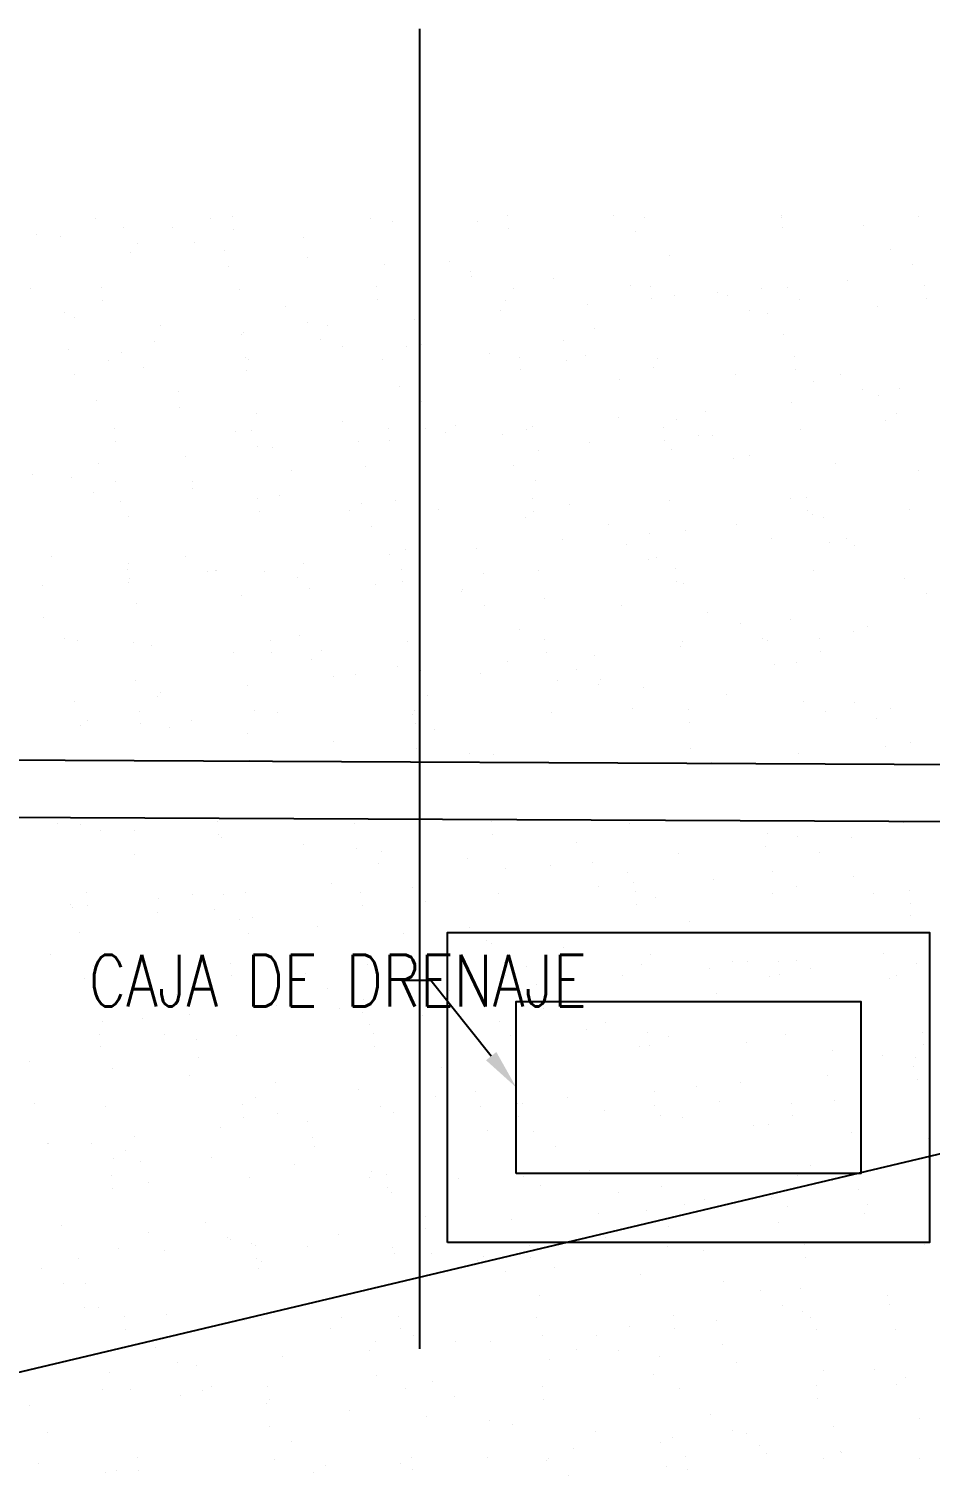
# Model space of a CAD drawing. Header units: millimetres. Extents: x 98 to 155, y -181 to 127.
# Drawn here: x 104.938 to 106.507, y 123.39 to 125.912 of the extents above; entities that cross this region are included whole.
import ezdxf
from ezdxf import colors
from ezdxf.entities.mleader import LeaderData, LeaderLine
from ezdxf.enums import TextEntityAlignment as Align
from ezdxf.math import Vec2, Vec3
from ezdxf.xclip import XClip

# ---------------------------------------------------------------- set-up
doc = ezdxf.new("R2010")
doc.units = ezdxf.units.MM
doc.header["$LTSCALE"] = 15
doc.header["$XCLIPFRAME"] = 2
for name, pattern in [('ACAD_ISO07W100', [3, 0, -3]), ('HIDDEN', [0.375, 0.25, -0.125]), ('PHANTOM', [63.5, 31.75, -6.35, 6.35, -6.35, 6.35, -6.35]), ('PHANTOM2', [1.25, 0.625, -0.125, 0.125, -0.125, 0.125, -0.125])]:
    doc.linetypes.add(name, pattern=pattern)
doc.layers.get('0').update_dxf_attribs({"color": 250})
for name, color, linetype in [('A-EJES', 250, 'PHANTOM'), ('A-MURO BAJO', 250, 'Continuous'), ('A-PROYECCIONES', 250, 'HIDDEN'), ('A_30_DispositivosSanit', 250, 'Continuous'), ('A_50_TextoIndicaciones', 250, 'Continuous'), ('DLP_VERDE', 250, 'Continuous')]:
    doc.layers.add(name, color=color, linetype=linetype)
doc.layers.add('A-MUROS', color=252, linetype='Continuous', lineweight=30)
doc.styles.add('R80', font='ARIALN.TTF', dxfattribs={"height": 2.03})
doc.styles.add('TXT_COTAS', font='romans.shx', dxfattribs={"width": 0.8})

# ---------------------------------------------------------------- blocks, each defined once
blk = doc.blocks.new('A$C9f73720c')
at = {"layer": 'A-MURO BAJO', "ltscale": 0.5}
for p, q in [((38.0458, 125.7916, 0), (40.0797, 134.6873, 0)), ((40.1766, 134.6627, 0), (38.1545, 125.8181, 0))]:
    blk.add_line(p, q, dxfattribs=at)
at = {"layer": 'A-PROYECCIONES'}
blk.add_line((38.8761, 87.8303, 0), (38.1838, 142.0709, 0), dxfattribs=at)
at = {"layer": 'DLP_VERDE', "linetype": 'Continuous'}
for p, q in [((38.1576, 131.3336), (38.1576, 131.3336)), ((38.2601, 131.3275), (38.2601, 131.3275)), ((38.2082, 131.3062), (38.2082, 131.3062)), ((38.4894, 131.2543), (38.4894, 131.2543)), ((38.1184, 131.2239), (38.1184, 131.2239)), ((38.4549, 131.2228), (38.4549, 131.2228)), ((38.117, 131.2048), (38.117, 131.2048)), ((38.2604, 131.1965), (38.2604, 131.1965)), ((38.4067, 131.1972), (38.4067, 131.1972)), ((38.555, 131.2042), (38.555, 131.2042)), ((38.6985, 131.196), (38.6985, 131.196)), ((38.6997, 131.1974), (38.6997, 131.1974)), ((38.7721, 131.2039), (38.7721, 131.2039)), ((38.8447, 131.1967), (38.8447, 131.1967)), ((38.1082, 131.1674), (38.1082, 131.1674)), ((38.2867, 131.1794), (38.2867, 131.1794)), ((38.4012, 131.1735), (38.4012, 131.1735)), ((38.4466, 131.1864), (38.4466, 131.1864)), ((38.491, 131.1883), (38.491, 131.1883)), ((38.1302, 131.1645), (38.1302, 131.1645)), ((38.2492, 131.1489), (38.2492, 131.1489)), ((38.3532, 131.1352), (38.3532, 131.1352)), ((38.3753, 131.1323), (38.3753, 131.1323)), ((38.4943, 131.1166), (38.4943, 131.1166)), ((38.6823, 131.1216), (38.6823, 131.1216)), ((39.0188, 131.1205), (39.0188, 131.1205)), ((38.3114, 131.0912), (38.3114, 131.0912)), ((38.5983, 131.1029), (38.5983, 131.1029)), ((38.6203, 131.1), (38.6203, 131.1)), ((38.2198, 131.0677), (38.2198, 131.0677)), ((38.6479, 131.0901), (38.6479, 131.0901)), ((38.6578, 131.0671), (38.6578, 131.0671)), ((38.7393, 131.0844), (38.7393, 131.0844)), ((38.8433, 131.0707), (38.8433, 131.0707)), ((38.8653, 131.0678), (38.8653, 131.0678)), ((38.9651, 131.0712), (38.9651, 131.0712)), ((39.0905, 131.0652), (39.0905, 131.0652)), ((39.0959, 131.0666), (39.0959, 131.0666)), ((38.277, 131.0597), (38.277, 131.0597)), ((38.3633, 131.0594), (38.3633, 131.0594)), ((38.5095, 131.0601), (38.5095, 131.0601)), ((38.5942, 131.0408), (38.5942, 131.0408)), ((38.6331, 131.0452), (38.6331, 131.0452)), ((38.6775, 131.0471), (38.6775, 131.0471)), ((38.8013, 131.0589), (38.8013, 131.0589)), ((38.8862, 131.0563), (38.8862, 131.0563)), ((38.9476, 131.0596), (38.9476, 131.0596)), ((38.9843, 131.0521), (38.9843, 131.0521)), ((39.0461, 131.0632), (39.0461, 131.0632)), ((39.2393, 131.0584), (39.2393, 131.0584)), ((38.2201, 131.0272), (38.2201, 131.0272)), ((38.2645, 131.0291), (38.2645, 131.0291)), ((38.4732, 131.0382), (38.4732, 131.0382)), ((39.0883, 131.0384), (39.0883, 131.0384)), ((39.1103, 131.0355), (39.1103, 131.0355)), ((39.2293, 131.0198), (39.2293, 131.0198)), ((38.2232, 131.0105), (38.2232, 131.0105)), ((39.5959, 131.0033), (39.5959, 131.0033)), ((39.6501, 130.9924), (39.6501, 130.9924)), ((38.8753, 130.9889), (38.8753, 130.9889)), ((39.2118, 130.9878), (39.2118, 130.9878)), ((39.397, 130.9813), (39.397, 130.9813)), ((39.4037, 130.9685), (39.4037, 130.9685)), ((39.4414, 130.9832), (39.4414, 130.9832)), ((39.552, 130.9755), (39.552, 130.9755)), ((39.6955, 130.9673), (39.6955, 130.9673)), ((39.8417, 130.9679), (39.8417, 130.9679)), ((38.5044, 130.9586), (38.5044, 130.9586)), ((38.8409, 130.9574), (38.8409, 130.9574)), ((39.5422, 130.9541), (39.5422, 130.9541)), ((38.0751, 130.9317), (38.0751, 130.9317)), ((38.1335, 130.9282), (38.1335, 130.9282)), ((38.1743, 130.9235), (38.1743, 130.9235)), ((38.1791, 130.918), (38.1791, 130.918)), ((38.2011, 130.9151), (38.2011, 130.9151)), ((38.3226, 130.9306), (38.3226, 130.9306)), ((38.4661, 130.9223), (38.4661, 130.9223)), ((38.47, 130.927), (38.47, 130.927)), ((38.6124, 130.923), (38.6124, 130.923)), ((38.7607, 130.93), (38.7607, 130.93)), ((38.9041, 130.9218), (38.9041, 130.9218)), ((39.0504, 130.9225), (39.0504, 130.9225)), ((39.0727, 130.9151), (39.0727, 130.9151)), ((39.1581, 130.9385), (39.1581, 130.9385)), ((39.1987, 130.9295), (39.1987, 130.9295)), ((38.099, 130.8967), (38.099, 130.8967)), ((38.3201, 130.8994), (38.3201, 130.8994)), ((38.6597, 130.897), (38.6597, 130.897)), ((38.7872, 130.9081), (38.7872, 130.9081)), ((38.8196, 130.904), (38.8196, 130.904)), ((38.864, 130.906), (38.864, 130.906)), ((39.8233, 130.9022), (39.8233, 130.9022)), ((40.1598, 130.901), (40.1598, 130.901)), ((38.038, 130.8699), (38.038, 130.8699)), ((38.2467, 130.879), (38.2467, 130.879)), ((38.4066, 130.886), (38.4066, 130.886)), ((38.4162, 130.8778), (38.4162, 130.8778)), ((38.4241, 130.8857), (38.4241, 130.8857)), ((38.4461, 130.8828), (38.4461, 130.8828)), ((38.451, 130.8879), (38.451, 130.8879)), ((38.5651, 130.8672), (38.5651, 130.8672)), ((39.3772, 130.8787), (39.3772, 130.8787)), ((39.3993, 130.8758), (39.3993, 130.8758)), ((39.4524, 130.8718), (39.4524, 130.8718)), ((39.7889, 130.8706), (39.7889, 130.8706)), ((40.2496, 130.8692), (40.2496, 130.8692)), ((38.0453, 130.8474), (38.0453, 130.8474)), ((38.6691, 130.8535), (38.6691, 130.8535)), ((38.6912, 130.8506), (38.6912, 130.8506)), ((39.0683, 130.8562), (39.0683, 130.8562)), ((39.418, 130.8403), (39.418, 130.8403)), ((39.5182, 130.8602), (39.5182, 130.8602)), ((39.5835, 130.8401), (39.5835, 130.8401)), ((39.6222, 130.8465), (39.6222, 130.8465)), ((39.6279, 130.8421), (39.6279, 130.8421)), ((39.6443, 130.8436), (39.6443, 130.8436)), ((39.6548, 130.8384), (39.6548, 130.8384)), ((39.8366, 130.8512), (39.8366, 130.8512)), ((39.9965, 130.8582), (39.9965, 130.8582)), ((40.0409, 130.8601), (40.0409, 130.8601)), ((40.1061, 130.8517), (40.1061, 130.8517)), ((38.6974, 130.8259), (38.6974, 130.8259)), ((38.8101, 130.8349), (38.8101, 130.8349)), ((38.9142, 130.8212), (38.9142, 130.8212)), ((38.9362, 130.8183), (38.9362, 130.8183)), ((39.0339, 130.8247), (39.0339, 130.8247)), ((39.3603, 130.8307), (39.3603, 130.8307)), ((39.4236, 130.8332), (39.4236, 130.8332)), ((39.5066, 130.8314), (39.5066, 130.8314)), ((39.7352, 130.8214), (39.7352, 130.8214)), ((39.7633, 130.8279), (39.7633, 130.8279)), ((39.7983, 130.8302), (39.7983, 130.8302)), ((39.8673, 130.8142), (39.8673, 130.8142)), ((39.9446, 130.8308), (39.9446, 130.8308)), ((40.0929, 130.8379), (40.0929, 130.8379)), ((40.2363, 130.8296), (40.2363, 130.8296)), ((38.3264, 130.7955), (38.3264, 130.7955)), ((38.4255, 130.7935), (38.4255, 130.7935)), ((38.6629, 130.7943), (38.6629, 130.7943)), ((38.8635, 130.7929), (38.8635, 130.7929)), ((39.0552, 130.8026), (39.0552, 130.8026)), ((39.1592, 130.7889), (39.1592, 130.7889)), ((39.3642, 130.791), (39.3642, 130.791)), ((39.8893, 130.8113), (39.8893, 130.8113)), ((40.0083, 130.7957), (40.0083, 130.7957)), ((38.1309, 130.7857), (38.1309, 130.7857)), ((38.2772, 130.7864), (38.2772, 130.7864)), ((38.292, 130.764), (38.292, 130.764)), ((38.5689, 130.7852), (38.5689, 130.7852)), ((38.7152, 130.7859), (38.7152, 130.7859)), ((38.9801, 130.7754), (38.9801, 130.7754)), ((39.0061, 130.7629), (39.0061, 130.7629)), ((39.007, 130.7847), (39.007, 130.7847)), ((39.0505, 130.7648), (39.0505, 130.7648)), ((39.1533, 130.7854), (39.1533, 130.7854)), ((39.1812, 130.786), (39.1812, 130.786)), ((40.0163, 130.7695), (40.0163, 130.7695)), ((40.1123, 130.782), (40.1123, 130.782)), ((40.1343, 130.7791), (40.1343, 130.7791)), ((40.2533, 130.7634), (40.2533, 130.7634)), ((38.4332, 130.7378), (38.4332, 130.7378)), ((38.5931, 130.7448), (38.5931, 130.7448)), ((38.6092, 130.7451), (38.6092, 130.7451)), ((38.6375, 130.7468), (38.6375, 130.7468)), ((38.8462, 130.7559), (38.8462, 130.7559)), ((39.6454, 130.7391), (39.6454, 130.7391)), ((39.9819, 130.7379), (39.9819, 130.7379)), ((38.0203, 130.7198), (38.0203, 130.7198)), ((38.1801, 130.7268), (38.1801, 130.7268)), ((38.2245, 130.7287), (38.2245, 130.7287)), ((38.2383, 130.7147), (38.2383, 130.7147)), ((40.183, 130.717), (40.183, 130.717)), ((40.2274, 130.7189), (40.2274, 130.7189)), ((38.0049, 130.7008), (38.0049, 130.7008)), ((38.0269, 130.6979), (38.0269, 130.6979)), ((38.8903, 130.6932), (38.8903, 130.6932)), ((39.2744, 130.7087), (39.2744, 130.7087)), ((39.3196, 130.7018), (39.3196, 130.7018)), ((39.4631, 130.6936), (39.4631, 130.6936)), ((39.6094, 130.6942), (39.6094, 130.6942)), ((39.6101, 130.692), (39.6101, 130.692)), ((39.611, 130.7076), (39.611, 130.7076)), ((39.7577, 130.7013), (39.7577, 130.7013)), ((39.77, 130.699), (39.77, 130.699)), ((39.8144, 130.7009), (39.8144, 130.7009)), ((39.9011, 130.693), (39.9011, 130.693)), ((39.9281, 130.6887), (39.9281, 130.6887)), ((40.0231, 130.71), (40.0231, 130.71)), ((40.0474, 130.6937), (40.0474, 130.6937)), ((40.1957, 130.7008), (40.1957, 130.7008)), ((38.1459, 130.6822), (38.1459, 130.6822)), ((38.2499, 130.6685), (38.2499, 130.6685)), ((38.272, 130.6656), (38.272, 130.6656)), ((38.5194, 130.6628), (38.5194, 130.6628)), ((38.8559, 130.6616), (38.8559, 130.6616)), ((39.357, 130.6809), (39.357, 130.6809)), ((39.4014, 130.6829), (39.4014, 130.6829)), ((38.0903, 130.6569), (38.0903, 130.6569)), ((38.2337, 130.6486), (38.2337, 130.6486)), ((38.38, 130.6493), (38.38, 130.6493)), ((38.391, 130.65), (38.391, 130.65)), ((38.5283, 130.6563), (38.5283, 130.6563)), ((38.6718, 130.6481), (38.6718, 130.6481)), ((38.8181, 130.6488), (38.8181, 130.6488)), ((38.9663, 130.6558), (38.9663, 130.6558)), ((39.1098, 130.6476), (39.1098, 130.6476)), ((39.3441, 130.643), (39.3441, 130.643)), ((39.5572, 130.6583), (39.5572, 130.6583)), ((40.2093, 130.6368), (40.2093, 130.6368)), ((38.1485, 130.6324), (38.1485, 130.6324)), ((38.485, 130.6313), (38.485, 130.6313)), ((38.495, 130.6363), (38.495, 130.6363)), ((38.517, 130.6334), (38.517, 130.6334)), ((38.636, 130.6177), (38.636, 130.6177)), ((38.8022, 130.6124), (38.8022, 130.6124)), ((39.0327, 130.6147), (39.0327, 130.6147)), ((39.4481, 130.6293), (39.4481, 130.6293)), ((39.4701, 130.6264), (39.4701, 130.6264)), ((38.1141, 130.6009), (38.1141, 130.6009)), ((38.411, 130.5876), (38.411, 130.5876)), ((38.6197, 130.5967), (38.6197, 130.5967)), ((38.74, 130.604), (38.74, 130.604)), ((38.762, 130.6011), (38.762, 130.6011)), ((38.7796, 130.6036), (38.7796, 130.6036)), ((38.824, 130.6056), (38.824, 130.6056)), ((39.5891, 130.6107), (39.5891, 130.6107)), ((39.6931, 130.597), (39.6931, 130.597)), ((39.7151, 130.5941), (39.7151, 130.5941)), ((39.8383, 130.6064), (39.8383, 130.6064)), ((40.1749, 130.6052), (40.1749, 130.6052)), ((37.998, 130.5695), (37.998, 130.5695)), ((38.2068, 130.5786), (38.2068, 130.5786)), ((38.3666, 130.5856), (38.3666, 130.5856)), ((38.4312, 130.582), (38.4312, 130.582)), ((38.881, 130.5854), (38.881, 130.5854)), ((38.985, 130.5717), (38.985, 130.5717)), ((39.0071, 130.5688), (39.0071, 130.5688)), ((39.4225, 130.5647), (39.4225, 130.5647)), ((39.4674, 130.576), (39.4674, 130.576)), ((39.8039, 130.5749), (39.8039, 130.5749)), ((39.8341, 130.5785), (39.8341, 130.5785)), ((39.8605, 130.5642), (39.8605, 130.5642)), ((39.9381, 130.5648), (39.9381, 130.5648)), ((39.9602, 130.5619), (39.9602, 130.5619)), ((40.2096, 130.5688), (40.2096, 130.5688)), ((38.0603, 130.5516), (38.0603, 130.5516)), ((39.0833, 130.5605), (39.0833, 130.5605)), ((39.126, 130.5532), (39.126, 130.5532)), ((39.2742, 130.5577), (39.2742, 130.5577)), ((39.433, 130.5445), (39.433, 130.5445)), ((39.5435, 130.5398), (39.5435, 130.5398)), ((39.566, 130.5565), (39.566, 130.5565)), ((39.5879, 130.5417), (39.5879, 130.5417)), ((39.7122, 130.5571), (39.7122, 130.5571)), ((39.7966, 130.5508), (39.7966, 130.5508)), ((39.9565, 130.5578), (39.9565, 130.5578)), ((40.0009, 130.5597), (40.0009, 130.5597)), ((40.004, 130.5559), (40.004, 130.5559)), ((40.0792, 130.5462), (40.0792, 130.5462)), ((40.1211, 130.556), (40.1211, 130.556)), ((40.1503, 130.5566), (40.1503, 130.5566)), ((38.0448, 130.5127), (38.0448, 130.5127)), ((38.1931, 130.5198), (38.1931, 130.5198)), ((38.3366, 130.5115), (38.3366, 130.5115)), ((38.4829, 130.5122), (38.4829, 130.5122)), ((38.6311, 130.5192), (38.6311, 130.5192)), ((38.7124, 130.5301), (38.7124, 130.5301)), ((38.7746, 130.511), (38.7746, 130.511)), ((38.9209, 130.5117), (38.9209, 130.5117)), ((39.0489, 130.5289), (39.0489, 130.5289)), ((39.0692, 130.5187), (39.0692, 130.5187)), ((39.3836, 130.5328), (39.3836, 130.5328)), ((39.7502, 130.5256), (39.7502, 130.5256)), ((40.1832, 130.5325), (40.1832, 130.5325)), ((40.2052, 130.5296), (40.2052, 130.5296)), ((38.3415, 130.4997), (38.3415, 130.4997)), ((38.678, 130.4986), (38.678, 130.4986)), ((39.3793, 130.4952), (39.3793, 130.4952)), ((37.9705, 130.4694), (37.9705, 130.4694)), ((37.9718, 130.465), (37.9718, 130.465)), ((38.307, 130.4682), (38.307, 130.4682)), ((38.9661, 130.4625), (38.9661, 130.4625)), ((38.9952, 130.4797), (38.9952, 130.4797)), ((39.0105, 130.4644), (39.0105, 130.4644)), ((40.0313, 130.4737), (40.0313, 130.4737)), ((37.9361, 130.4378), (37.9361, 130.4378)), ((38.0758, 130.4513), (38.0758, 130.4513)), ((38.0978, 130.4484), (38.0978, 130.4484)), ((38.3933, 130.4375), (38.3933, 130.4375)), ((38.5531, 130.4444), (38.5531, 130.4444)), ((38.5975, 130.4464), (38.5975, 130.4464)), ((38.6242, 130.4493), (38.6242, 130.4493)), ((38.8062, 130.4555), (38.8062, 130.4555)), ((39.6604, 130.4433), (39.6604, 130.4433)), ((39.9969, 130.4422), (39.9969, 130.4422)), ((37.9803, 130.4194), (37.9803, 130.4194)), ((38.1401, 130.4264), (38.1401, 130.4264)), ((38.1845, 130.4284), (38.1845, 130.4284)), ((38.2168, 130.4328), (38.2168, 130.4328)), ((38.2533, 130.419), (38.2533, 130.419)), ((38.3208, 130.4191), (38.3208, 130.4191)), ((38.3428, 130.4162), (38.3428, 130.4162)), ((39.2308, 130.4199), (39.2308, 130.4199)), ((39.2739, 130.4121), (39.2739, 130.4121)), ((39.2895, 130.413), (39.2895, 130.413)), ((39.377, 130.4206), (39.377, 130.4206)), ((39.5253, 130.4276), (39.5253, 130.4276)), ((39.626, 130.4118), (39.626, 130.4118)), ((39.6688, 130.4194), (39.6688, 130.4194)), ((39.8151, 130.42), (39.8151, 130.42)), ((39.9634, 130.4271), (39.9634, 130.4271)), ((39.9831, 130.4096), (39.9831, 130.4096)), ((40.1068, 130.4188), (40.1068, 130.4188)), ((40.143, 130.4166), (40.143, 130.4166)), ((38.4618, 130.4005), (38.4618, 130.4005)), ((38.5658, 130.3868), (38.5658, 130.3868)), ((38.9054, 130.3974), (38.9054, 130.3974)), ((39.296, 130.4092), (39.296, 130.4092)), ((39.4149, 130.3935), (39.4149, 130.3935)), ((39.5701, 130.3916), (39.5701, 130.3916)), ((39.73, 130.3986), (39.73, 130.3986)), ((39.7744, 130.4005), (39.7744, 130.4005)), ((39.9432, 130.3929), (39.9432, 130.3929)), ((38.0014, 130.375), (38.0014, 130.375)), ((38.1477, 130.3756), (38.1477, 130.3756)), ((38.2959, 130.3827), (38.2959, 130.3827)), ((38.4394, 130.3744), (38.4394, 130.3744)), ((38.5344, 130.367), (38.5344, 130.367)), ((38.5857, 130.3751), (38.5857, 130.3751)), ((38.5879, 130.3839), (38.5879, 130.3839)), ((38.7069, 130.3682), (38.7069, 130.3682)), ((38.734, 130.3821), (38.734, 130.3821)), ((38.8709, 130.3659), (38.8709, 130.3659)), ((38.8775, 130.3739), (38.8775, 130.3739)), ((39.0237, 130.3746), (39.0237, 130.3746)), ((39.2551, 130.3814), (39.2551, 130.3814)), ((39.317, 130.3806), (39.317, 130.3806)), ((39.3614, 130.3825), (39.3614, 130.3825)), ((39.519, 130.3798), (39.519, 130.3798)), ((39.541, 130.3769), (39.541, 130.3769)), ((39.5722, 130.3625), (39.5722, 130.3625)), ((39.66, 130.3613), (39.66, 130.3613)), ((38.1635, 130.3367), (38.1635, 130.3367)), ((38.5, 130.3355), (38.5, 130.3355)), ((38.8109, 130.3545), (38.8109, 130.3545)), ((38.8329, 130.3516), (38.8329, 130.3516)), ((38.9519, 130.336), (38.9519, 130.336)), ((39.764, 130.3476), (39.764, 130.3476)), ((39.786, 130.3447), (39.786, 130.3447)), ((38.8172, 130.3166), (38.8172, 130.3166)), ((38.9927, 130.3143), (38.9927, 130.3143)), ((39.0559, 130.3223), (39.0559, 130.3223)), ((39.0779, 130.3194), (39.0779, 130.3194)), ((39.2013, 130.3322), (39.2013, 130.3322)), ((39.8534, 130.3106), (39.8534, 130.3106)), ((39.905, 130.329), (39.905, 130.329)), ((40.009, 130.3153), (40.009, 130.3153)), ((40.031, 130.3124), (40.031, 130.3124)), ((38.1291, 130.3051), (38.1291, 130.3051)), ((38.3266, 130.2852), (38.3266, 130.2852)), ((38.371, 130.2872), (38.371, 130.2872)), ((38.4463, 130.2863), (38.4463, 130.2863)), ((38.5798, 130.2963), (38.5798, 130.2963)), ((38.7396, 130.3033), (38.7396, 130.3033)), ((38.784, 130.3052), (38.784, 130.3052)), ((39.1901, 130.291), (39.1901, 130.291)), ((39.4799, 130.2835), (39.4799, 130.2835)), ((39.6282, 130.2905), (39.6282, 130.2905)), ((40.0662, 130.29), (40.0662, 130.29)), ((40.15, 130.2967), (40.15, 130.2967)), ((37.9136, 130.2672), (37.9136, 130.2672)), ((37.958, 130.2691), (37.958, 130.2691)), ((38.1668, 130.2783), (38.1668, 130.2783)), ((39.3336, 130.2828), (39.3336, 130.2828)), ((39.4824, 130.2803), (39.4824, 130.2803)), ((39.7716, 130.2823), (39.7716, 130.2823)), ((39.819, 130.2791), (39.819, 130.2791)), ((39.9179, 130.2829), (39.9179, 130.2829)), ((39.9609, 130.2593), (39.9609, 130.2593)), ((40.1361, 130.2602), (40.1361, 130.2602)), ((37.9016, 130.2341), (37.9016, 130.2341)), ((37.9608, 130.2461), (37.9608, 130.2461)), ((38.0753, 130.2559), (38.0753, 130.2559)), ((38.1042, 130.2379), (38.1042, 130.2379)), ((38.2505, 130.2385), (38.2505, 130.2385)), ((38.3988, 130.2456), (38.3988, 130.2456)), ((38.5423, 130.2373), (38.5423, 130.2373)), ((38.6885, 130.238), (38.6885, 130.238)), ((38.7274, 130.2343), (38.7274, 130.2343)), ((38.8368, 130.245), (38.8368, 130.245)), ((38.9803, 130.2368), (38.9803, 130.2368)), ((39.448, 130.2487), (39.448, 130.2487)), ((39.5035, 130.2394), (39.5035, 130.2394)), ((39.5479, 130.2413), (39.5479, 130.2413)), ((39.7566, 130.2504), (39.7566, 130.2504)), ((39.9165, 130.2574), (39.9165, 130.2574)), ((37.9236, 130.2312), (37.9236, 130.2312)), ((38.0426, 130.2156), (38.0426, 130.2156)), ((39.3436, 130.2324), (39.3436, 130.2324)), ((39.7652, 130.2299), (39.7652, 130.2299)), ((38.1466, 130.2019), (38.1466, 130.2019)), ((38.1687, 130.199), (38.1687, 130.199)), ((38.2877, 130.1833), (38.2877, 130.1833)), ((38.3565, 130.204), (38.3565, 130.204)), ((38.693, 130.2028), (38.693, 130.2028)), ((39.0102, 130.1839), (39.0102, 130.1839)), ((39.3943, 130.1995), (39.3943, 130.1995)), ((37.9855, 130.1736), (37.9855, 130.1736)), ((38.3221, 130.1724), (38.3221, 130.1724)), ((38.3917, 130.1696), (38.3917, 130.1696)), ((38.4137, 130.1667), (38.4137, 130.1667)), ((38.9261, 130.1621), (38.9261, 130.1621)), ((38.9705, 130.164), (38.9705, 130.164)), ((39.2408, 130.1763), (39.2408, 130.1763)), ((39.3448, 130.1626), (39.3448, 130.1626)), ((39.3668, 130.1597), (39.3668, 130.1597)), ((40.0463, 130.1779), (40.0463, 130.1779)), ((37.9511, 130.1421), (37.9511, 130.1421)), ((38.3533, 130.1371), (38.3533, 130.1371)), ((38.5131, 130.1441), (38.5131, 130.1441)), ((38.5327, 130.151), (38.5327, 130.151)), ((38.5575, 130.146), (38.5575, 130.146)), ((38.6367, 130.1373), (38.6367, 130.1373)), ((38.6392, 130.1536), (38.6392, 130.1536)), ((38.6587, 130.1344), (38.6587, 130.1344)), ((38.7663, 130.1551), (38.7663, 130.1551)), ((39.1447, 130.1469), (39.1447, 130.1469)), ((39.293, 130.1539), (39.293, 130.1539)), ((39.4364, 130.1457), (39.4364, 130.1457)), ((39.4858, 130.1441), (39.4858, 130.1441)), ((39.5827, 130.1464), (39.5827, 130.1464)), ((39.6754, 130.1476), (39.6754, 130.1476)), ((39.731, 130.1534), (39.731, 130.1534)), ((39.8745, 130.1452), (39.8745, 130.1452)), ((40.0119, 130.1464), (40.0119, 130.1464)), ((40.0207, 130.1458), (40.0207, 130.1458)), ((37.9403, 130.1191), (37.9403, 130.1191)), ((38.0636, 130.109), (38.0636, 130.109)), ((38.1001, 130.126), (38.1001, 130.126)), ((38.1445, 130.128), (38.1445, 130.128)), ((38.2683, 130.1232), (38.2683, 130.1232)), ((38.5016, 130.1085), (38.5016, 130.1085)), ((38.7777, 130.1188), (38.7777, 130.1188)), ((38.9397, 130.1079), (38.9397, 130.1079)), ((39.3045, 130.1172), (39.3045, 130.1172)), ((39.5898, 130.1304), (39.5898, 130.1304)), ((39.6119, 130.1275), (39.6119, 130.1275)), ((39.641, 130.116), (39.641, 130.116)), ((39.7308, 130.1118), (39.7308, 130.1118)), ((39.9431, 130.1093), (39.9431, 130.1093)), ((40.103, 130.1162), (40.103, 130.1162)), ((37.8974, 130.0928), (37.8974, 130.0928)), ((37.9153, 130.102), (37.9153, 130.102)), ((38.2071, 130.1008), (38.2071, 130.1008)), ((38.3533, 130.1014), (38.3533, 130.1014)), ((38.6451, 130.1002), (38.6451, 130.1002)), ((38.7914, 130.1009), (38.7914, 130.1009)), ((38.8817, 130.1051), (38.8817, 130.1051)), ((38.9038, 130.1022), (38.9038, 130.1022)), ((38.9204, 130.1016), (38.9204, 130.1016)), ((39.0227, 130.0865), (39.0227, 130.0865)), ((39.2701, 130.0857), (39.2701, 130.0857)), ((39.3214, 130.0821), (39.3214, 130.0821)), ((39.5301, 130.0912), (39.5301, 130.0912)), ((39.69, 130.0982), (39.69, 130.0982)), ((39.7344, 130.1001), (39.7344, 130.1001)), ((39.8348, 130.0981), (39.8348, 130.0981)), ((39.8569, 130.0952), (39.8569, 130.0952)), ((39.9582, 130.0972), (39.9582, 130.0972)), ((38.5495, 130.0713), (38.5495, 130.0713)), ((38.886, 130.0701), (38.886, 130.0701)), ((39.277, 130.0802), (39.277, 130.0802)), ((39.5873, 130.0668), (39.5873, 130.0668)), ((39.9759, 130.0795), (39.9759, 130.0795)), ((40.0799, 130.0658), (40.0799, 130.0658)), ((40.1019, 130.0629), (40.1019, 130.0629)), ((38.1785, 130.0409), (38.1785, 130.0409)), ((38.515, 130.0397), (38.515, 130.0397)), ((39.2163, 130.0364), (39.2163, 130.0364)), ((38.1441, 130.0094), (38.1441, 130.0094)), ((38.8322, 130.0209), (38.8322, 130.0209)), ((38.9528, 130.0139), (38.9528, 130.0139)), ((39.2475, 130.0098), (39.2475, 130.0098)), ((39.3958, 130.0168), (39.3958, 130.0168)), ((39.5393, 130.0086), (39.5393, 130.0086)), ((39.6855, 130.0093), (39.6855, 130.0093)), ((39.8338, 130.0163), (39.8338, 130.0163)), ((39.8684, 130.0149), (39.8684, 130.0149)), ((39.9773, 130.0081), (39.9773, 130.0081)), ((37.8685, 129.9984), (37.8685, 129.9984)), ((37.9725, 129.9847), (37.9725, 129.9847)), ((37.9945, 129.9818), (37.9945, 129.9818)), ((38.2866, 129.9849), (38.2866, 129.9849)), ((38.331, 129.9868), (38.331, 129.9868)), ((38.4613, 129.9905), (38.4613, 129.9905)), ((38.5398, 129.9959), (38.5398, 129.9959)), ((38.6996, 130.0029), (38.6996, 130.0029)), ((38.744, 130.0048), (38.744, 130.0048)), ((39.4975, 129.9845), (39.4975, 129.9845)), ((39.834, 129.9833), (39.834, 129.9833)), ((37.8719, 129.9642), (37.8719, 129.9642)), ((37.8736, 129.9668), (37.8736, 129.9668)), ((37.9181, 129.9688), (37.9181, 129.9688)), ((38.0181, 129.9648), (38.0181, 129.9648)), ((38.0904, 129.9601), (38.0904, 129.9601)), ((38.1135, 129.9661), (38.1135, 129.9661)), ((38.1268, 129.9779), (38.1268, 129.9779)), ((38.1664, 129.9719), (38.1664, 129.9719)), ((38.3099, 129.9636), (38.3099, 129.9636)), ((38.4562, 129.9643), (38.4562, 129.9643)), ((38.6045, 129.9714), (38.6045, 129.9714)), ((38.7479, 129.9631), (38.7479, 129.9631)), ((38.8942, 129.9638), (38.8942, 129.9638)), ((39.8765, 129.957), (39.8765, 129.957)), ((39.9209, 129.959), (39.9209, 129.959)), ((38.2175, 129.9524), (38.2175, 129.9524)), ((38.2395, 129.9495), (38.2395, 129.9495)), ((38.3585, 129.9338), (38.3585, 129.9338)), ((38.7424, 129.9386), (38.7424, 129.9386)), ((39.1265, 129.9541), (39.1265, 129.9541)), ((39.1706, 129.9454), (39.1706, 129.9454)), ((39.1927, 129.9425), (39.1927, 129.9425)), ((39.3036, 129.932), (39.3036, 129.932)), ((39.4631, 129.953), (39.4631, 129.953)), ((39.4635, 129.939), (39.4635, 129.939)), ((39.5079, 129.9409), (39.5079, 129.9409)), ((39.7166, 129.9501), (39.7166, 129.9501)), ((39.7802, 129.9341), (39.7802, 129.9341)), ((38.3715, 129.9082), (38.3715, 129.9082)), ((38.4625, 129.9201), (38.4625, 129.9201)), ((38.4846, 129.9172), (38.4846, 129.9172)), ((38.708, 129.9071), (38.708, 129.9071)), ((39.0949, 129.9229), (39.0949, 129.9229)), ((39.3117, 129.9269), (39.3117, 129.9269)), ((39.4157, 129.9132), (39.4157, 129.9132)), ((39.4377, 129.9103), (39.4377, 129.9103)), ((38.6036, 129.9016), (38.6036, 129.9016)), ((38.7076, 129.8879), (38.7076, 129.8879)), ((38.7296, 129.885), (38.7296, 129.885)), ((39.4093, 129.9037), (39.4093, 129.9037)), ((39.5567, 129.8946), (39.5567, 129.8946)), ((39.6607, 129.8809), (39.6607, 129.8809)), ((40.0614, 129.8822), (40.0614, 129.8822)), ((38.0006, 129.8778), (38.0006, 129.8778)), ((38.3371, 129.8767), (38.3371, 129.8767)), ((38.6543, 129.8578), (38.6543, 129.8578)), ((38.7263, 129.8547), (38.7263, 129.8547)), ((38.8486, 129.8693), (38.8486, 129.8693)), ((38.8861, 129.8617), (38.8861, 129.8617)), ((38.9305, 129.8637), (38.9305, 129.8637)), ((38.9526, 129.8556), (38.9526, 129.8556)), ((39.2041, 129.872), (39.2041, 129.872)), ((39.3504, 129.8727), (39.3504, 129.8727)), ((39.4986, 129.8797), (39.4986, 129.8797)), ((39.6421, 129.8715), (39.6421, 129.8715)), ((39.6827, 129.878), (39.6827, 129.878)), ((39.7884, 129.8722), (39.7884, 129.8722)), ((39.8017, 129.8623), (39.8017, 129.8623)), ((39.9367, 129.8792), (39.9367, 129.8792)), ((37.8312, 129.8353), (37.8312, 129.8353)), ((37.9662, 129.8463), (37.9662, 129.8463)), ((38.2693, 129.8348), (38.2693, 129.8348)), ((38.3133, 129.8367), (38.3133, 129.8367)), ((38.4731, 129.8437), (38.4731, 129.8437)), ((38.5175, 129.8456), (38.5175, 129.8456)), ((38.7073, 129.8342), (38.7073, 129.8342)), ((39.6904, 129.8518), (39.6904, 129.8518)), ((39.9057, 129.8486), (39.9057, 129.8486)), ((39.9278, 129.8457), (39.9278, 129.8457)), ((40.027, 129.8506), (40.027, 129.8506)), ((40.0467, 129.8301), (40.0467, 129.8301)), ((37.9003, 129.8187), (37.9003, 129.8187)), ((37.9747, 129.8271), (37.9747, 129.8271)), ((38.0601, 129.8257), (38.0601, 129.8257)), ((38.1046, 129.8276), (38.1046, 129.8276)), ((38.121, 129.8277), (38.121, 129.8277)), ((38.2833, 129.8274), (38.2833, 129.8274)), ((38.4127, 129.8265), (38.4127, 129.8265)), ((38.559, 129.8272), (38.559, 129.8272)), ((38.8508, 129.826), (38.8508, 129.826)), ((38.9354, 129.8059), (38.9354, 129.8059)), ((39.3195, 129.8214), (39.3195, 129.8214)), ((39.656, 129.8203), (39.656, 129.8203)), ((39.9031, 129.8089), (39.9031, 129.8089)), ((39.237, 129.7798), (39.237, 129.7798)), ((39.2814, 129.7817), (39.2814, 129.7817)), ((39.2851, 129.7899), (39.2851, 129.7899)), ((39.4901, 129.7908), (39.4901, 129.7908)), ((39.65, 129.7978), (39.65, 129.7978)), ((39.6944, 129.7998), (39.6944, 129.7998)), ((39.9732, 129.8014), (39.9732, 129.8014)), ((38.5645, 129.7755), (38.5645, 129.7755)), ((38.901, 129.7744), (38.901, 129.7744)), ((39.0771, 129.7728), (39.0771, 129.7728)), ((39.6023, 129.771), (39.6023, 129.771)), ((38.1935, 129.7452), (38.1935, 129.7452)), ((38.5301, 129.744), (38.5301, 129.744)), ((39.1634, 129.7431), (39.1634, 129.7431)), ((39.2314, 129.7407), (39.2314, 129.7407)), ((39.3069, 129.7349), (39.3069, 129.7349)), ((39.4532, 129.7356), (39.4532, 129.7356)), ((39.6015, 129.7426), (39.6015, 129.7426)), ((39.7449, 129.7344), (39.7449, 129.7344)), ((39.8912, 129.735), (39.8912, 129.735)), ((38.704, 129.7045), (38.704, 129.7045)), ((38.8472, 129.7251), (38.8472, 129.7251)), ((38.9128, 129.7136), (38.9128, 129.7136)), ((39.1375, 129.7097), (39.1375, 129.7097)), ((39.8834, 129.7191), (39.8834, 129.7191)), ((38.3721, 129.6977), (38.3721, 129.6977)), ((38.4294, 129.6844), (38.4294, 129.6844)), ((38.4763, 129.6947), (38.4763, 129.6947)), ((38.4998, 129.6955), (38.4998, 129.6955)), ((38.5156, 129.6894), (38.5156, 129.6894)), ((38.6596, 129.7025), (38.6596, 129.7025)), ((38.6619, 129.6901), (38.6619, 129.6901)), ((38.8101, 129.6971), (38.8101, 129.6971)), ((39.2415, 129.696), (39.2415, 129.696)), ((39.2635, 129.6931), (39.2635, 129.6931)), ((39.5125, 129.6887), (39.5125, 129.6887)), ((39.849, 129.6876), (39.849, 129.6876)), ((38.5334, 129.6707), (38.5334, 129.6707)), ((38.5554, 129.6678), (38.5554, 129.6678)), ((39.1416, 129.6584), (39.1416, 129.6584)), ((39.3825, 129.6774), (39.3825, 129.6774)), ((39.4781, 129.6572), (39.4781, 129.6572)), ((39.4865, 129.6637), (39.4865, 129.6637)), ((39.5086, 129.6608), (39.5086, 129.6608)), ((39.8365, 129.6567), (39.8365, 129.6567)), ((39.8809, 129.6586), (39.8809, 129.6586)), ((38.6744, 129.6521), (38.6744, 129.6521)), ((38.7575, 129.6428), (38.7575, 129.6428)), ((38.7784, 129.6384), (38.7784, 129.6384)), ((38.8005, 129.6355), (38.8005, 129.6355)), ((39.2636, 129.6316), (39.2636, 129.6316)), ((39.4235, 129.6386), (39.4235, 129.6386)), ((39.4679, 129.6406), (39.4679, 129.6406)), ((39.6276, 129.6451), (39.6276, 129.6451)), ((39.6766, 129.6497), (39.6766, 129.6497)), ((39.7316, 129.6314), (39.7316, 129.6314)), ((39.7536, 129.6285), (39.7536, 129.6285)), ((39.7953, 129.6383), (39.7953, 129.6383)), ((38.9195, 129.6199), (38.9195, 129.6199)), ((39.0549, 129.6225), (39.0549, 129.6225)), ((39.1071, 129.6269), (39.1071, 129.6269)), ((39.2663, 129.606), (39.2663, 129.606)), ((39.4243, 129.608), (39.4243, 129.608)), ((39.7043, 129.6055), (39.7043, 129.6055)), ((39.8726, 129.6129), (39.8726, 129.6129)), ((39.0534, 129.5776), (39.0534, 129.5776)), ((39.118, 129.599), (39.118, 129.599)), ((39.4097, 129.5978), (39.4097, 129.5978)), ((39.556, 129.5985), (39.556, 129.5985)), ((39.8478, 129.5973), (39.8478, 129.5973)), ((39.9766, 129.5992), (39.9766, 129.5992)), ((39.9941, 129.5979), (39.9941, 129.5979)), ((39.9986, 129.5963), (39.9986, 129.5963)), ((39.7055, 129.5561), (39.7055, 129.5561)), ((39.3345, 129.5257), (39.3345, 129.5257)), ((39.6711, 129.5245), (39.6711, 129.5245)), ((39.8631, 129.5085), (39.8631, 129.5085)), ((39.3001, 129.4942), (39.3001, 129.4942)), ((39.4501, 129.4905), (39.4501, 129.4905)), ((39.61, 129.4974), (39.61, 129.4974)), ((39.6544, 129.4994), (39.6544, 129.4994)), ((39.5126, 129.4607), (39.5126, 129.4607)), ((39.6173, 129.4753), (39.6173, 129.4753)), ((39.6589, 129.4614), (39.6589, 129.4614)), ((39.8071, 129.4684), (39.8071, 129.4684)), ((39.9506, 129.4602), (39.9506, 129.4602)), ((39.8984, 129.4234), (39.8984, 129.4234)), ((39.8024, 129.382), (39.8024, 129.382)), ((39.8245, 129.3791), (39.8245, 129.3791)), ((39.864, 129.3918), (39.864, 129.3918)), ((39.9434, 129.3634), (39.9434, 129.3634))]:
    blk.add_line(p, q, dxfattribs=at)
at = {"style": 'R80'}
for height, rotation, p in [(0.09, 0.009, (39.554, 141.0046, 0)), (0.09, 0.009, (45.7984, 139.3226, 0)), (0.09, 0.009, (50.4634, 135.3578, 0)), (0.09, 0.009, (41.9784, 129.0436, 0)), (0.09, 0.009, (37.8409, 128.6089, 0)), (0.09, 0.009, (35.483, 116.3582, 0)), (0.09, 0.009, (63.0395, 116.3253, 0)), (0.09, 0.009, (38.5607, 113.6321, 0)), (0.09, 0.009, (45.1292, 84.3757, 0)), (0.09, 0.009, (43.9111, 83.9335, 0)), (0.09, 0.009, (43.1485, 83.401, 0)), (0.09, 0.009, (28.0067, 80.1071, 0)), (0.09, 0.009, (44.3753, 79.9046, 0)), (0.09, 0.009, (55.151, 79.2173, 0)), (0.09, 0.009, (38.2608, 76.0049)), (0.09, 0.009, (39.0036, 75.5558)), (0.09, 0.009, (27.5137, 75.2133, 0)), (0.09, 0.009, (27.5137, 75.2133, 0)), (0.09, 0.009, (39.8519, 75.1543)), (0.09, 0.009, (25.3599, 70.2709, 0)), (0.09, 0.009, (32.1646, 69.192, 0)), (0.09, 0.009, (32.1646, 69.192, 0)), (0.09, 0.009, (26.9947, 68.6392, 0)), (0.09, 0.009, (59.8504, 67.3859, 0)), (0.09, 0.009, (24.839, 65.5107, 0)), (0.09, 0.009, (24.839, 65.5107, 0)), (0.09, 0.009, (33.5008, 60.261, 0)), (0.09, 0.009, (33.5008, 60.261, 0)), (0.09, 347.3908, (17.1069, 59.2726, 0)), (0.09, 0.009, (26.4708, 59.2035, 0)), (0.09, 0.009, (26.4708, 59.2035, 0)), (0.09, 0.009, (23.1216, 58.7685, 0)), (0.09, 0.009, (23.1216, 58.7685, 0)), (0.09, 0.009, (27.6632, 55.3959, 0)), (0.09, 0.009, (27.6632, 55.3959, 0)), (0.09, 0.009, (22.2239, 54.9818, 0)), (0.09, 0.009, (22.2239, 54.9818, 0)), (0.09, 0.009, (65.7174, 53.5803, 0)), (0.09, 0.009, (38.377, 51.7166, 0)), (0.09, 0.009, (38.377, 51.7166, 0)), (0.09, 0.009, (21.0294, 51.3767, 0)), (0.09, 0.009, (21.0294, 51.3767, 0)), (0.09, 0.009, (29.4091, 50.8876, 0)), (0.09, 0.009, (29.4091, 50.8876, 0)), (0.09, 0.009, (22.5184, 48.0808, 0)), (0.09, 0.009, (22.5184, 48.0808, 0)), (0.09, 0.009, (32.8305, 47.9478, 0)), (0.09, 0.009, (38.6414, 47.9238, 0)), (0.09, 1.5576, (45.5013, 47.0033, 0)), (0.09, 1.5576, (45.5013, 47.0033, 0)), (0.09, 1.5576, (42.9613, 45.8781, 0)), (0.09, 0.009, (31.2252, 43.4352, 0)), (0.09, 0.009, (31.2252, 43.4352, 0)), (0.09, 0.009, (24.8291, 43.3056, 0)), (0.09, 0.009, (24.8291, 43.3056, 0)), (0.09, 0.009, (28.8684, 42.6092, 0)), (0.09, 0.009, (28.8684, 42.6092, 0)), (0.09, 0.009, (46.0815, 42.4048, 0)), (0.09, 0.009, (19.0307, 42.0559, 0)), (0.09, 0.009, (19.0307, 42.0559, 0)), (0.09, 0.009, (70.9067, 41.0329, 0)), (0.09, 0.009, (22.7765, 38.7407, 0)), (0.09, 0.009, (22.7765, 38.7407, 0)), (0.09, 0.009, (17.8952, 37.4624, 0)), (0.09, 0.009, (17.8952, 37.4624, 0)), (0.09, 0.009, (25.8226, 33.2142, 0)), (0.09, 0.009, (21.5027, 31.2754, 0)), (0.1403, 0.009, (43.0178, 29.8778, 0)), (0.09, 0.009, (24.3978, 29.2659, 0)), (0.09, 0.009, (49.7565, 29.0287, 0)), (0.09, 0.009, (16.51, 28.4123, 0)), (0.09, 0.009, (16.51, 28.4123, 0)), (0.09, 0.009, (40.7946, 24.893, 0)), (0.09, 0.009, (18.1268, 23.6374, 0)), (0.09, 0.009, (20.346, 20.3291, 0)), (0.09, 0.009, (38.3365, 19.4632, 0)), (0.09, 0.009, (18.2869, 15.9828, 0)), (0.09, 0.009, (36.6694, 12.5977, 0)), (0.09, 337.7998, (24.7536, 11.2334, 0)), (0.09, 0.009, (33.5928, 10.3508, 0)), (0.09, 337.7998, (21.6109, 10.1247, 0)), (0.09, 337.7998, (16.5605, 9.5998, 0)), (0.09, 337.7998, (29.9414, 8.9534, 0)), (0.09, 337.7998, (31.6402, 7.9561, 0)), (0.09, 337.7998, (26.736, 7.7966, 0)), (0.09, 337.7998, (32.0288, 7.0232, 0)), (0.09, 0.009, (16.5347, 5.5678, 0)), (0.09, 0.009, (23.3239, 5.5763, 0)), (0.09, 0.009, (34.4718, 3.6379, 0))]:
    blk.add_attdef('N.P.T.+0.00', text='', height=height, rotation=rotation, dxfattribs=at).set_placement(p, align=Align.MIDDLE_CENTER)
for p in [(49.9263, 138.2431, 0), (56.6904, 136.252, 0), (60.5336, 135.5237, 0), (42.6322, 135.1839), (58.3591, 133.6514, 0), (46.2516, 126.9171), (67.6439, 125.1529), (62.2762, 107.4327), (41.3341, 103.0918, 0), (58.4477, 100.4887, -0.2526), (35.1548, 97.8545, 0), (58.3053, 94.9071, 0), (31.2618, 93.9445, 0), (38.1161, 91.318), (54.6279, 88.218, 0), (17.9393, 86.8861, 0), (34.7444, 85.6148, 0), (54.6869, 83.8861, 0), (35.5048, 81.4636, 0), (34.6534, 76.9929, 0), (59.6668, 73.2509), (40.4113, 65.8421, 0), (43.5611, 65.2125, 0), (64.4681, 61.3857), (43.9111, 51.4927, 0), (32.9744, 51.0828, 0), (69.3242, 50.0814, 0), (48.0327, 50.0735, 0), (52.9599, 39.4701, 0), (74.4159, 35.7467, 0)]:
    blk.add_attdef('N.P.T.+0.00', text='', height=0.2109, dxfattribs=at).set_placement(p, align=Align.MIDDLE_CENTER)
blk = doc.blocks.new('Ejes_Torre C 1var')
at = {"layer": 'A-EJES', "linetype": 'PHANTOM2', "ltscale": 0.5}
blk.add_lwpolyline([(3.975, 16.65), (3.975, 14.35)], dxfattribs=at)

msp = doc.modelspace()

# ---------------------------------------------------------------- block references
at = {"linetype": 'ACAD_ISO07W100', "ltscale": 5}
ref = msp.add_blockref('A$C9f73720c', (241.452, 114.8591), dxfattribs=dict(at, rotation=102.6156181418625))
XClip(ref).set_block_clipping_path([(22.1542253106, 140.4101169162), (10.3600901397, 87.7136669306), (29.6608346476, 83.3939150368), (41.4549698184, 136.0903650224)])

# ---------------------------------------------------------------- next in the draw order: linework, layer by layer
at = {"layer": 'A_30_DispositivosSanit', "elevation": 0}
for points in [[(105.6666, 123.7968), (105.6666, 124.3368), (106.5066, 124.3368), (106.5066, 123.7968)], [(105.7866, 123.9168), (105.7866, 124.2168), (106.3866, 124.2168), (106.3866, 123.9168)]]:
    msp.add_lwpolyline(points, close=True, dxfattribs=at)

# ---------------------------------------------------------------- next in the draw order: block references
at = {"layer": 'A-MUROS'}
msp.add_blockref('Ejes_Torre C 1var', (101.6432, 109.2616), dxfattribs=at)

# ---------------------------------------------------------------- next in the draw order: leaders
at = {"layer": 'A_50_TextoIndicaciones'}
ml = msp.add_multileader_mtext('Standard', dxfattribs=at)
ml.set_content('\\pxsm1,t16;CAJA DE DRENAJE', color=256, style='TXT_COTAS')
ml.set_leader_properties(color=256)
ml.build(insert=Vec2(0, 0))
ml.multileader.update_dxf_attribs({"dogleg_length": 0.05, "arrow_head_size": 0.07})
ctx = ml.context
ctx.base_point, ctx.char_height, ctx.arrow_head_size, ctx.landing_gap_size, ctx.plane_origin = Vec3(104.942, 124.2531, 0), 0.09, 0.07, 0.1, Vec3(104.8318, 124.9178, 0)
notes = []
notes.append((ctx, [(1, (1, 1, 0), (105.6377, 124.2531, 0), (-1, 0), 0.05, [(0, [(105.7866, 124.0668, 0)], 0, [])])]))
ctx.mtext.insert, ctx.mtext.width, ctx.mtext.defined_height, ctx.mtext.flow_direction = Vec3(105.042, 124.2981, 0), 0.872823, 0.8046, 5
for ctx, leaders in notes:
    for number, flags, end, landing, length, lines in leaders:
        leader = LeaderData()
        leader.index, (leader.has_last_leader_line, leader.has_dogleg_vector, leader.attachment_direction) = number, flags
        leader.last_leader_point, leader.dogleg_vector, leader.dogleg_length = Vec3(end), Vec3(landing), length
        for number, points, colour, breaks in lines:
            line = LeaderLine()
            line.index, line.vertices, line.color, line.breaks = number, Vec3.list(points), colors.encode_raw_color(colour), breaks
            leader.lines.append(line)
        ctx.leaders.append(leader)

doc.saveas('drawing.dxf')
